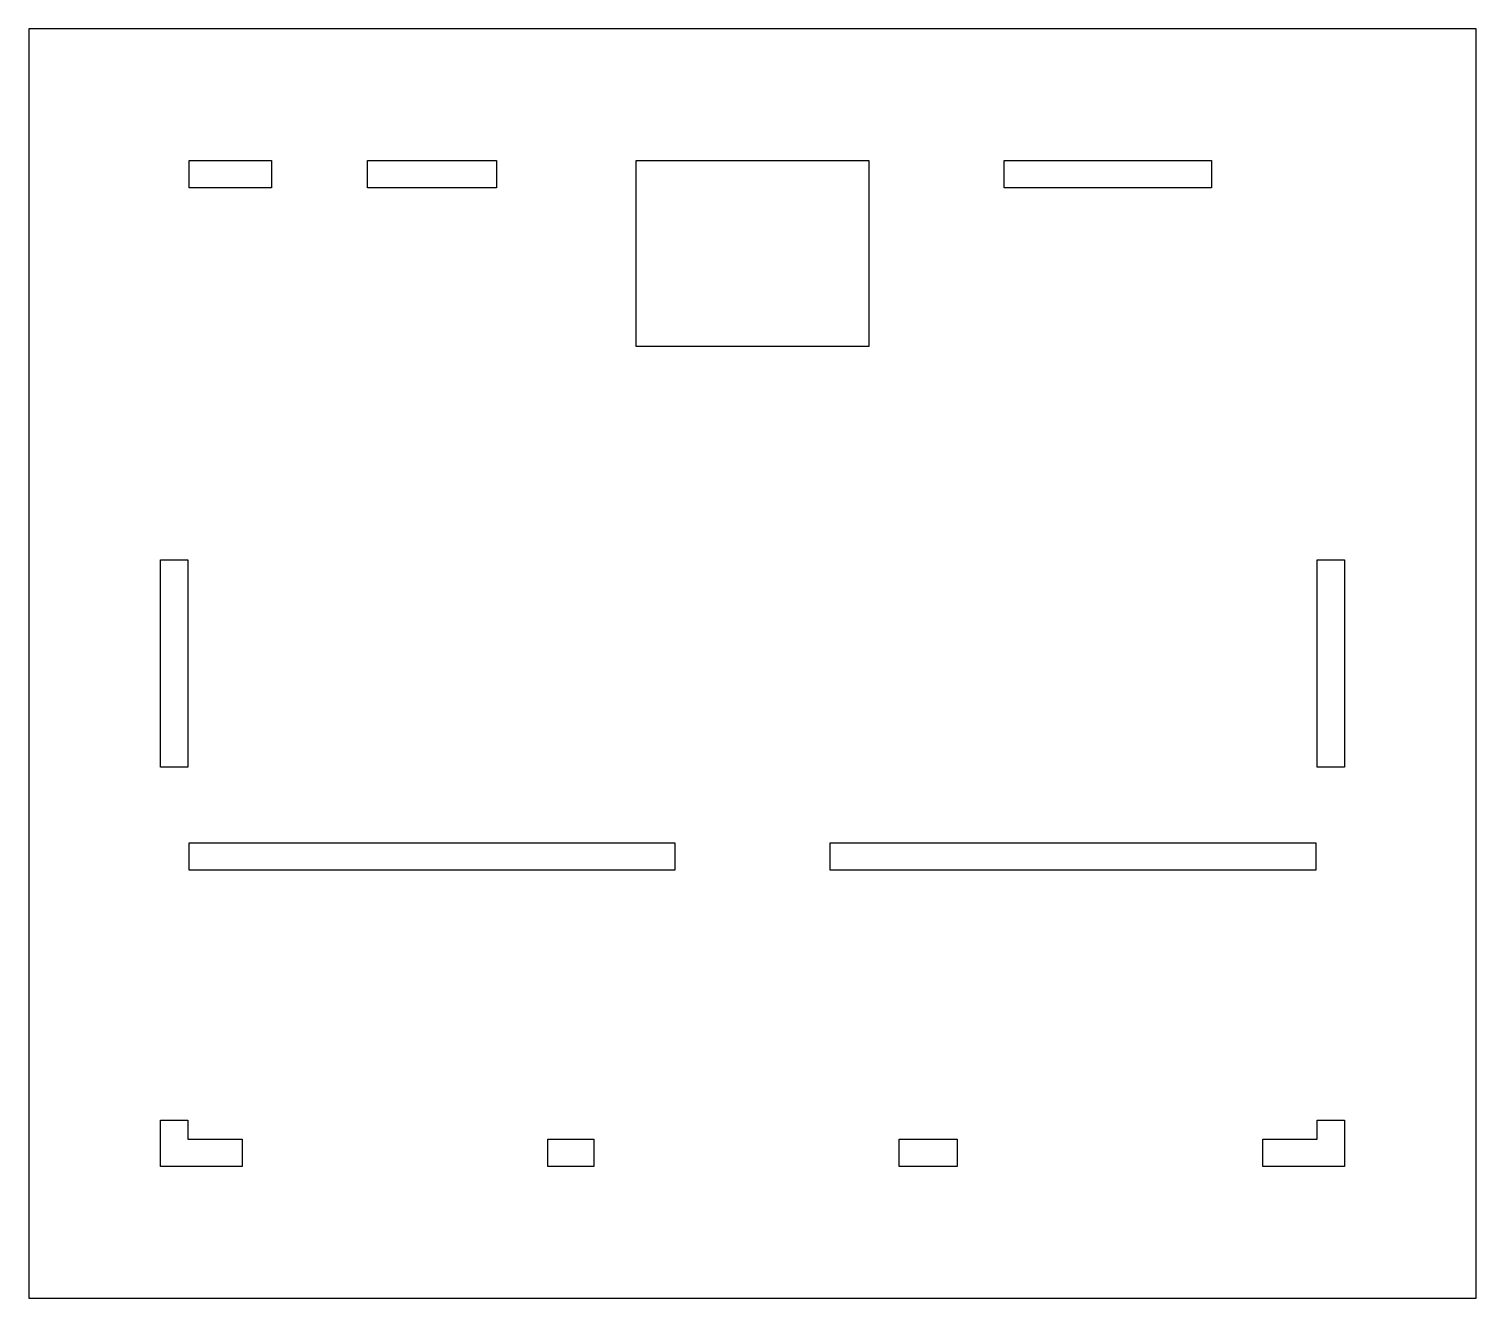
# Model space of a CAD drawing. Header units: millimetres. Extents: x -27.8 to 27.8, y -24.3 to 24.3.
import ezdxf

# ---------------------------------------------------------------- set-up
doc = ezdxf.new("R2010")
doc.units = ezdxf.units.MM
doc.layers.add('CUTOUTS', color=1, linetype='CONTINUOUS')
doc.layers.add('PERIMETER', color=5, linetype='CONTINUOUS')

msp = doc.modelspace()

# ---------------------------------------------------------------- linework, layer by layer
at = {"layer": 'CUTOUTS'}
for p, q in [((-21.602, 18.243), (-21.602, 19.293)), ((-21.602, 19.293), (-18.451, 19.293)), ((-18.451, 19.293), (-18.451, 18.243)), ((-14.764, 18.243), (-14.764, 19.293)), ((-14.764, 19.293), (-9.814, 19.293)), ((-9.814, 19.293), (-9.814, 18.243)), ((-4.464, 12.16), (-4.464, 19.293)), ((-4.464, 19.293), (4.464, 19.293)), ((4.464, 19.293), (4.464, 12.16)), ((9.652, 19.293), (17.602, 19.293)), ((9.652, 18.243), (9.652, 19.293)), ((17.602, 19.293), (17.602, 18.243)), ((-18.451, 18.243), (-21.602, 18.243)), ((-9.814, 18.243), (-14.764, 18.243)), ((17.602, 18.243), (9.652, 18.243)), ((4.464, 12.16), (-4.464, 12.16)), ((-22.702, 3.975), (-21.652, 3.975)), ((-22.702, -3.975), (-22.702, 3.975)), ((-21.652, 3.975), (-21.652, -3.975)), ((21.652, -3.975), (21.652, 3.975)), ((21.652, 3.975), (22.702, 3.975)), ((22.702, 3.975), (22.702, -3.975)), ((-21.652, -3.975), (-22.702, -3.975)), ((22.702, -3.975), (21.652, -3.975)), ((-21.602, -7.93), (-21.602, -6.88)), ((-21.602, -6.88), (-2.98, -6.88)), ((-2.98, -6.88), (-2.98, -7.93)), ((2.98, -7.93), (2.98, -6.88)), ((2.98, -6.88), (21.602, -6.88)), ((21.602, -6.88), (21.602, -7.93)), ((-2.98, -7.93), (-21.602, -7.93)), ((21.602, -7.93), (2.98, -7.93)), ((-22.702, -19.293), (-22.702, -17.525)), ((-22.702, -17.525), (-21.652, -17.525)), ((-21.652, -17.525), (-21.652, -18.243)), ((21.652, -18.243), (21.652, -17.525)), ((21.652, -17.525), (22.702, -17.525)), ((22.702, -17.525), (22.702, -19.293)), ((-21.652, -18.243), (-19.57, -18.243)), ((-19.57, -18.243), (-19.57, -19.293)), ((-7.854, -19.293), (-7.854, -18.243)), ((-7.854, -18.243), (-6.086, -18.243)), ((-6.086, -18.243), (-6.086, -19.293)), ((5.631, -19.293), (5.631, -18.243)), ((5.631, -18.243), (7.854, -18.243)), ((7.854, -18.243), (7.854, -19.293)), ((19.57, -19.293), (19.57, -18.243)), ((19.57, -18.243), (21.652, -18.243)), ((-19.57, -19.293), (-22.702, -19.293)), ((-6.086, -19.293), (-7.854, -19.293)), ((7.854, -19.293), (5.631, -19.293)), ((22.702, -19.293), (19.57, -19.293))]:
    msp.add_line(p, q, dxfattribs=at)
at = {"layer": 'PERIMETER'}
for p, q in [((27.752, 24.343), (-27.752, 24.343)), ((-27.752, 24.343), (-27.752, -24.343)), ((27.752, -24.343), (27.752, 24.343)), ((-27.752, -24.343), (27.752, -24.343))]:
    msp.add_line(p, q, dxfattribs=at)

doc.saveas('drawing.dxf')
